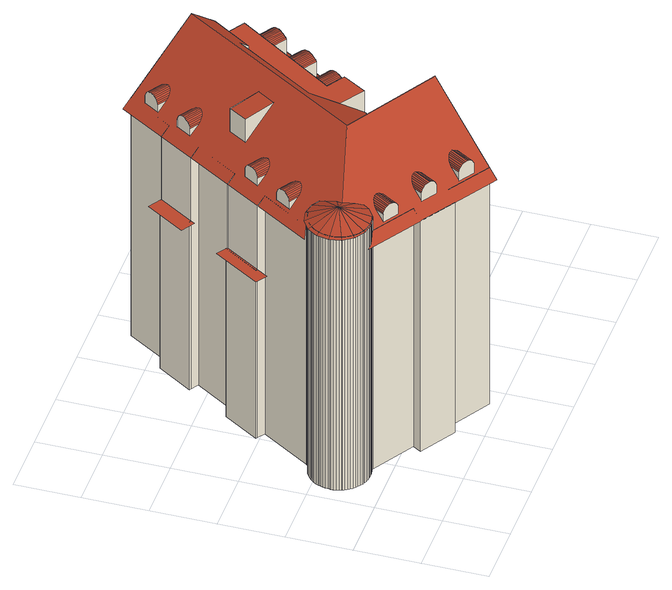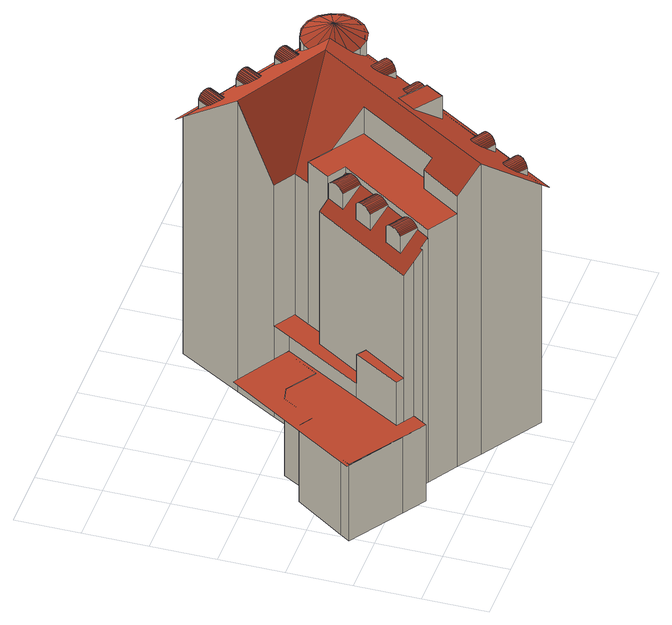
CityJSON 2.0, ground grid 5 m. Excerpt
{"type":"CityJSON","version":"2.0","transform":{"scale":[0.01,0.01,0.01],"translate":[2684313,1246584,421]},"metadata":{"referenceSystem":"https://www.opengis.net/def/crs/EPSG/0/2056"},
"CityObjects":{
"building1":{"type":"Building","attributes":{"class":"BB01","Herkunft":"EE_LB_2007","QualitaetStatus":1,"FileCreationDate":"2012-02-23","Region":5,"GebaeudeStatus":1},"children":["building1-1","building1-2","building1-3","building1-4","building1-5","building1-6","building1-7","building1-8","building1-9","building1-10","building1-11","building1-12"]},
"building1-1":{"type":"BuildingPart","attributes":{"Geomtype":2},"parents":["building1"],"geometry":[{"type":"MultiSurface","lod":"2","boundaries":[[[0,1,2]],[[1,3,4,5,6,7,8,9,10,11,12,13,14,15,16,17,18,2]],[[3,19,4]],[[20,12,11,21]],[[22,13,12,20]],[[23,14,13,22]],[[24,15,14,23]],[[24,25,16,15]],[[25,26,17,16]],[[26,27,18,17]],[[27,0,2,18]],[[28,5,4,19]],[[29,6,5,28]],[[30,7,6,29]],[[31,8,7,30]],[[32,9,8,31]],[[33,10,9,32]],[[21,11,10,33]]],"semantics":{"surfaces":[{"type":"WallSurface"},{"type":"RoofSurface"}],"values":[0,0,0,1,1,1,1,1,1,1,1,1,1,1,1,1,1,1]}}]},
"building1-2":{"type":"BuildingPart","attributes":{"Geomtype":1},"parents":["building1"],"geometry":[{"type":"MultiSurface","lod":"2","boundaries":[[[34,35,36,37]],[[35,38,39,36]],[[38,40,41,39]],[[40,42,43,41]],[[42,44,45,43]],[[44,46,47,45]],[[46,48,49,47]],[[48,50,51,49]],[[50,52,53,51]],[[52,54,55,53]],[[54,56,57,55]],[[56,58,59,57]],[[58,60,61,59]],[[60,62,63,61]],[[62,64,65,63]],[[64,66,67,65]],[[66,68,69,67]],[[68,70,71,69]],[[70,72,73,71]],[[72,74,75,73]],[[74,76,77,75]],[[76,78,79,77]],[[78,80,81,79]],[[80,82,83,81]],[[82,84,85,83]],[[84,86,87,85]],[[86,88,89,87]],[[88,90,91,89]],[[90,92,93,91]],[[92,94,95,93]],[[94,96,97,95]],[[96,98,99,97]],[[98,100,101,99]],[[100,102,103,101]],[[102,104,105,103]],[[104,106,107,105]],[[106,108,109,107]],[[108,110,111,109]],[[110,112,113,111]],[[112,114,115,113]],[[114,116,117,115]],[[116,118,119,117]],[[118,120,121,119]],[[120,122,123,121]],[[122,124,125,123]],[[124,126,127,125]],[[128,129,130,127]],[[130,129,131]],[[132,133,134]],[[135,136,137,138]],[[139,140,141,142,143,144,145]],[[146,147,148,149,150,131,129,128,151,152,153]],[[154,155,147,146]],[[156,157,158,147,155,159,160,161]],[[162,163,164,165,166,167,168,169]],[[170,171,172,173]],[[174,175,176,177,178,179,180,181]],[[182,183,184,185,186,187]],[[147,158,188,189,190,133,132,191,192,148]],[[193,194,195,196]],[[197,198,134]],[[199,198,197]],[[200,198,199]],[[201,198,200]],[[202,198,201]],[[203,198,202]],[[204,198,203]],[[205,198,204]],[[206,198,205]],[[127,198,206]],[[130,198,127]],[[131,150,198,130]],[[198,150,149]],[[132,134,198,191]],[[198,192,191]],[[149,148,192,198]],[[207,208,209,210,211,126,124,122,120,118,116,114,112,110,108,106,104,102,100,98,96,94,92,90,88,86,84,82,80,78,76,74,72,70,68,66,64,62,60,58,56,54,52,50,48,46,44,42,40,38,35,34,212,213,214,215,216,217,218,219,220,221,222,223,224,225,226,227,228,229,230,231,232,233,234,235,236,237,238,239,240,241,242,243,244]],[[223,222,245,135]],[[222,221,246,245]],[[220,247,246,221]],[[233,232,248,249]],[[232,231,143,248]],[[242,241,139,145]],[[241,240,250,139]],[[240,239,251,250]],[[239,238,252,251]],[[238,237,253,252]],[[237,236,254,253]],[[236,235,255,254]],[[235,234,256,255]],[[234,233,249,256]],[[128,126,211,257]],[[211,210,258,257]],[[210,209,259,258]],[[209,208,260,259]],[[208,207,261,260]],[[207,244,146,261]],[[244,243,154,146]],[[154,182,187,155]],[[156,177,176,157]],[[227,226,158,157]],[[187,262,159,155]],[[263,179,160]],[[160,179,178,161]],[[161,178,177,156]],[[231,230,162,264]],[[230,229,163,162]],[[229,228,164,163]],[[265,186,167,166]],[[167,186,185,168]],[[168,185,184,172,171,169]],[[266,143,264,169]],[[172,184,183,173]],[[267,144,170,173]],[[144,266,171,170]],[[174,165,164,175]],[[228,227,176,175]],[[263,159,180]],[[262,265,181,180]],[[181,166,165,174]],[[243,242,268,182]],[[145,267,183,268]],[[226,225,269,158]],[[225,224,270,269]],[[224,223,271,270]],[[135,247,272,271]],[[247,220,219,273,272]],[[219,218,274,273]],[[218,217,275,274]],[[275,193,276,277]],[[214,213,278,277]],[[213,212,279,278]],[[217,216,280,193]],[[216,215,281,280]],[[215,214,276,281]],[[134,133,279,282]],[[212,34,37,282]]],"semantics":{"surfaces":[{"type":"WallSurface"},{"type":"RoofSurface"},{"type":"GroundSurface"}],"values":[0,0,0,0,0,0,0,0,0,0,0,0,0,0,0,0,0,0,0,0,0,0,0,0,0,0,0,0,0,0,0,0,0,0,0,0,0,0,0,0,0,0,0,0,0,0,0,0,0,1,1,1,1,1,1,1,1,1,1,1,1,1,1,1,1,1,1,1,1,1,1,1,1,1,1,1,2,0,0,0,0,0,0,0,0,0,0,0,0,0,0,0,0,0,0,0,0,0,0,0,0,0,0,0,0,0,0,0,0,0,0,0,0,0,0,0,0,0,0,0,0,0,0,0,0,0,0,0,0,0,0,0,0,0,0,0,0]}}]},
"building1-3":{"type":"BuildingPart","attributes":{"Geomtype":2},"parents":["building1"],"geometry":[{"type":"MultiSurface","lod":"2","boundaries":[[[283,284,285,286,287,288,289,290,291,292,293,294,295,296,297,298,299,300]],[[286,285,301,302]],[[283,303,304,284]],[[301,304,303,305,306,307,308,309,310,311,312,313,314,315,316,317,318,302]],[[291,314,313,292]],[[290,315,314,291]],[[289,316,315,290]],[[288,317,316,289]],[[287,318,317,288]],[[286,302,318,287]],[[300,305,303,283]],[[299,306,305,300]],[[298,307,306,299]],[[297,308,307,298]],[[296,309,308,297]],[[295,310,309,296]],[[294,311,310,295]],[[293,312,311,294]],[[292,313,312,293]]],"semantics":{"surfaces":[{"type":"WallSurface"},{"type":"RoofSurface"}],"values":[0,0,0,0,1,1,1,1,1,1,1,1,1,1,1,1,1,1,1]}}]},
"building1-4":{"type":"BuildingPart","attributes":{"Geomtype":2},"parents":["building1"],"geometry":[{"type":"MultiSurface","lod":"2","boundaries":[[[319,320,321,322,323,324,325,326,327,328,329,330,331,332,333,334,335,336]],[[322,321,337,338]],[[319,339,340,320]],[[337,340,339,341,342,343,344,345,346,347,348,349,350,351,352,353,354,338]],[[327,350,349,328]],[[326,351,350,327]],[[325,352,351,326]],[[324,353,352,325]],[[323,354,353,324]],[[322,338,354,323]],[[336,341,339,319]],[[335,342,341,336]],[[334,343,342,335]],[[333,344,343,334]],[[332,345,344,333]],[[331,346,345,332]],[[330,347,346,331]],[[329,348,347,330]],[[328,349,348,329]]],"semantics":{"surfaces":[{"type":"WallSurface"},{"type":"RoofSurface"}],"values":[0,0,0,0,1,1,1,1,1,1,1,1,1,1,1,1,1,1,1]}}]},
"building1-5":{"type":"BuildingPart","attributes":{"Geomtype":2},"parents":["building1"],"geometry":[{"type":"MultiSurface","lod":"2","boundaries":[[[355,356,357,358,359,360,361,362,363,364,365,366,367,368,369,370]],[[355,371,372,356]],[[373,372,371,374,375,376,377,378,379,380,381,382,383,384,385,386,387,388]],[[389,373,388]],[[361,383,382,362]],[[360,384,383,361]],[[359,385,384,360]],[[358,386,385,359]],[[390,387,386,358]],[[357,389,388,387,390]],[[370,374,371,355]],[[369,375,374,370]],[[368,376,375,369]],[[367,377,376,368]],[[366,378,377,367]],[[365,379,378,366]],[[364,380,379,365]],[[363,381,380,364]],[[362,382,381,363]]],"semantics":{"surfaces":[{"type":"WallSurface"},{"type":"RoofSurface"}],"values":[0,0,0,0,1,1,1,1,1,1,1,1,1,1,1,1,1,1,1]}}]},
"building1-6":{"type":"BuildingPart","attributes":{"Geomtype":2},"parents":["building1"],"geometry":[{"type":"MultiSurface","lod":"2","boundaries":[[[391,392,393]],[[392,394,395,396,397,398,399,400,401,402,403,404,405,406,407,408,409,393]],[[394,410,395]],[[411,403,402,412]],[[413,404,403,411]],[[414,405,404,413]],[[415,406,405,414]],[[415,416,407,406]],[[416,417,408,407]],[[417,418,409,408]],[[418,391,393,409]],[[419,396,395,410]],[[420,397,396,419]],[[421,398,397,420]],[[422,399,398,421]],[[423,400,399,422]],[[424,401,400,423]],[[412,402,401,424]]],"semantics":{"surfaces":[{"type":"WallSurface"},{"type":"RoofSurface"}],"values":[0,0,0,1,1,1,1,1,1,1,1,1,1,1,1,1,1,1]}}]},
"building1-7":{"type":"BuildingPart","attributes":{"Geomtype":2},"parents":["building1"],"geometry":[{"type":"MultiSurface","lod":"2","boundaries":[[[425,426,427]],[[426,428,429,430,431,432,433,434,435,436,437,438,439,440,441,442,443,427]],[[428,444,429]],[[445,437,436,446]],[[447,438,437,445]],[[448,439,438,447]],[[449,440,439,448]],[[449,450,441,440]],[[450,451,442,441]],[[451,452,443,442]],[[452,425,427,443]],[[453,430,429,444]],[[454,431,430,453]],[[455,432,431,454]],[[456,433,432,455]],[[457,434,433,456]],[[458,435,434,457]],[[446,436,435,458]]],"semantics":{"surfaces":[{"type":"WallSurface"},{"type":"RoofSurface"}],"values":[0,0,0,1,1,1,1,1,1,1,1,1,1,1,1,1,1,1]}}]},
"building1-8":{"type":"BuildingPart","attributes":{"Geomtype":2},"parents":["building1"],"geometry":[{"type":"MultiSurface","lod":"2","boundaries":[[[459,460,461,462]],[[460,463,461]],[[464,459,462]],[[463,464,462,461]]],"semantics":{"surfaces":[{"type":"WallSurface"},{"type":"RoofSurface"}],"values":[0,0,0,1]}}]},
"building1-9":{"type":"BuildingPart","attributes":{"Geomtype":2},"parents":["building1"],"geometry":[{"type":"MultiSurface","lod":"2","boundaries":[[[465,466,467]],[[466,468,469,470,471,472,473,474,475,476,477,478,479,480,481,482,483,467]],[[468,484,469]],[[485,477,476,486]],[[487,478,477,485]],[[488,479,478,487]],[[489,480,479,488]],[[489,490,481,480]],[[490,491,482,481]],[[491,492,483,482]],[[492,465,467,483]],[[493,470,469,484]],[[494,471,470,493]],[[495,472,471,494]],[[496,473,472,495]],[[497,474,473,496]],[[498,475,474,497]],[[486,476,475,498]]],"semantics":{"surfaces":[{"type":"WallSurface"},{"type":"RoofSurface"}],"values":[0,0,0,1,1,1,1,1,1,1,1,1,1,1,1,1,1,1]}}]},
"building1-10":{"type":"BuildingPart","attributes":{"Geomtype":2},"parents":["building1"],"geometry":[{"type":"MultiSurface","lod":"2","boundaries":[[[499,500,501]],[[500,502,503,504,505,506,507,508,509,510,511,512,513,514,515,516,517,501]],[[502,518,503]],[[519,511,510,520]],[[521,512,511,519]],[[522,513,512,521]],[[523,514,513,522]],[[523,524,515,514]],[[524,525,516,515]],[[525,526,517,516]],[[526,499,501,517]],[[527,504,503,518]],[[528,505,504,527]],[[529,506,505,528]],[[530,507,506,529]],[[531,508,507,530]],[[532,509,508,531]],[[520,510,509,532]]],"semantics":{"surfaces":[{"type":"WallSurface"},{"type":"RoofSurface"}],"values":[0,0,0,1,1,1,1,1,1,1,1,1,1,1,1,1,1,1]}}]},
"building1-11":{"type":"BuildingPart","attributes":{"Geomtype":2},"parents":["building1"],"geometry":[{"type":"MultiSurface","lod":"2","boundaries":[[[533,534,535]],[[534,536,537,538,539,540,541,542,543,544,545,546,547,548,549,550,551,535]],[[536,552,537]],[[553,545,544,554]],[[555,546,545,553]],[[556,547,546,555]],[[557,548,547,556]],[[557,558,549,548]],[[558,559,550,549]],[[559,560,551,550]],[[560,533,535,551]],[[561,538,537,552]],[[562,539,538,561]],[[563,540,539,562]],[[564,541,540,563]],[[565,542,541,564]],[[566,543,542,565]],[[554,544,543,566]]],"semantics":{"surfaces":[{"type":"WallSurface"},{"type":"RoofSurface"}],"values":[0,0,0,1,1,1,1,1,1,1,1,1,1,1,1,1,1,1]}}]},
"building1-12":{"type":"BuildingPart","attributes":{"Geomtype":2},"parents":["building1"],"geometry":[{"type":"MultiSurface","lod":"2","boundaries":[[[567,568,569]],[[568,570,571,572,573,574,575,576,577,578,579,580,581,582,583,584,585,569]],[[570,586,571]],[[587,579,578,588]],[[589,580,579,587]],[[590,581,580,589]],[[591,582,581,590]],[[591,592,583,582]],[[592,593,584,583]],[[593,594,585,584]],[[594,567,569,585]],[[595,572,571,586]],[[596,573,572,595]],[[597,574,573,596]],[[598,575,574,597]],[[599,576,575,598]],[[600,577,576,599]],[[588,578,577,600]]],"semantics":{"surfaces":[{"type":"WallSurface"},{"type":"RoofSurface"}],"values":[0,0,0,1,1,1,1,1,1,1,1,1,1,1,1,1,1,1]}}]}
},
"vertices":[
[560,665,2317],[520,599,2252],[520,599,2317],[640,527,2249],[640,527,2317],[638,529,2330],[633,532,2342],[627,536,2353],[618,541,2363],[608,546,2370],[598,553,2375],[586,560,2378],[575,567,2378],[563,573,2375],[552,580,2370],[542,586,2363],[534,591,2353],[527,595,2342],[523,598,2330],[681,595,2317],[652,695,2378],[663,689,2378],[638,699,2375],[624,700,2370],[610,699,2363],[596,694,2353],[582,687,2342],[570,677,2330],[687,610,2330],[689,625,2342],[689,641,2353],[687,655,2363],[681,668,2370],[673,679,2375],
[327,1101,99],[320,1090,99],[320,1090,2372],[327,1101,2368],[300,1087,99],[300,1087,2371],[281,1083,99],[281,1083,2371],[262,1077,99],[262,1077,2372],[243,1069,99],[243,1069,2374],[225,1060,99],[225,1060,2373],[208,1049,99],[208,1049,2373],[193,1037,99],[193,1037,2373],[178,1023,99],[178,1023,2375],[175,1020,99],[175,1020,2375],[165,1009,99],[165,1009,2374],[152,993,99],[152,993,2374],[142,976,99],[142,976,2374],[133,958,99],[133,958,2375],[129,950,99],[129,950,2376],[125,939,99],[125,939,2375],[119,920,99],[119,920,2374],[115,901,99],[115,901,2374],[113,881,99],[113,881,2375],[112,868,99],[112,868,2375],[112,861,99],[112,861,2375],[113,841,99],[113,841,2374],[116,821,99],[116,821,2373],[121,802,99],[121,802,2373],[127,785,99],[127,785,2374],[127,782,99],[127,782,2374],[135,764,99],[135,764,2373],[145,747,99],[145,747,2372],[156,730,99],[156,730,2372],[168,714,99],[168,714,2373],[171,712,99],[171,712,2373],[182,700,99],[182,700,2371],[197,687,99],[197,687,2370],[213,675,99],[213,675,2370],[231,665,99],[231,665,2370],[241,659,99],[241,659,2371],[248,656,99],[248,656,2370],[267,649,99],[267,649,2368],[287,643,99],[287,643,2368],[307,639,99],[307,639,2368],[328,637,99],[328,637,2368],[349,637,99],[349,637,2367],[370,639,99],[370,639,2366],[390,643,99],[390,643,2366],[410,648,99],[410,648,2366],[420,643,99],[420,643,2363],[420,643,2242],[499,696,2314],[499,696,2363],[531,744,2363],[477,1055,2363],[420,1093,2305],[420,1093,2363],[1071,2401,1607],[971,2465,1607],[782,2165,1607],[882,2101,1607],[1950,1025,784],[2378,767,784],[3049,1811,784],[2439,2203,784],[2370,2094,784],[2507,2006,784],[1930,1036,784],[1652,570,2706],[927,994,2713],[440,873,2420],[445,868,2418],[499,797,2388],[328,625,2190],[284,633,2178],[1320,13,2157],[1849,901,2178],[1681,1003,2175],[1795,1986,2533],[2002,2299,2524],[1821,2414,2705],[1754,1122,2177],[1332,1400,2604],[1728,2028,2600],[2304,2136,2234],[2290,2115,2235],[2232,2152,2294],[1727,1389,2315],[1864,1303,2179],[1869,1311,2179],[1945,1265,2103],[2448,2044,2090],[2507,2006,1170],[2448,2044,1170],[2221,1693,1170],[2292,1645,1170],[1727,1389,2366],[2232,2152,2366],[2002,2299,2366],[1795,1986,2366],[1728,2028,2366],[1332,1400,2366],[1754,1122,2366],[1864,1303,2366],[1849,901,913],[2292,1645,913],[2221,1693,913],[1945,1265,913],[1869,1311,913],[1681,1003,913],[1292,2752,2171],[249,1096,2181],[327,1111,2230],[473,1014,2379],[455,921,2409],[690,1796,1607],[604,1851,1607],[379,1493,1607],[465,1439,1607],[327,1111,2363],[327,868,2469],[233,1093,2363],[155,1040,2363],[103,961,2363],[84,868,2363],[103,775,2363],[155,696,2363],[234,643,2363],[328,625,2363],[1360,80,99],[1024,282,99],[985,216,99],[706,382,99],[746,448,99],[333,1110,99],[573,1487,99],[517,1522,99],[504,1531,99],[678,1804,99],[690,1796,99],[747,1760,99],[959,2094,99],[901,2131,99],[889,2138,99],[1060,2408,99],[1071,2401,99],[1130,2363,99],[1353,2713,99],[1821,2414,99],[2002,2299,99],[2232,2152,99],[2290,2115,99],[2304,2136,99],[2370,2094,99],[2438,2202,99],[2616,2087,99],[3028,1820,99],[2978,1742,99],[2708,1353,99],[2606,1417,99],[2457,1168,99],[2346,1144,99],[2118,1295,99],[1950,1025,99],[1930,1036,99],[1849,901,99],[1652,570,99],[1060,2408,1607],[889,2138,1607],[901,2131,1607],[2438,2202,784],[2616,2087,784],[2118,1295,784],[2346,1144,784],[2457,1168,784],[2606,1417,784],[2708,1353,784],[2978,1742,784],[3028,1820,784],[746,448,2235],[706,382,2170],[985,216,2165],[1024,282,2230],[1360,80,2223],[1754,1122,913],[1567,1245,2366],[2370,2094,2168],[1864,1303,913],[2448,2044,784],[2292,1645,784],[1930,1036,913],[1353,2713,2232],[1130,2363,2233],[1071,2401,2173],[901,2131,2175],[959,2094,2233],[747,1760,2234],[690,1796,2177],[517,1522,1607],[517,1522,2178],[573,1487,2234],[333,1110,2234],[678,1804,1607],[504,1531,1607],[333,1110,2363],
[1986,1781,2313],[1986,1781,2304],[1899,1649,2308],[1899,1649,2309],[1904,1656,2318],[1908,1663,2326],[1914,1671,2333],[1920,1680,2339],[1926,1690,2343],[1932,1699,2346],[1939,1709,2348],[1946,1719,2348],[1952,1729,2347],[1959,1739,2344],[1965,1748,2341],[1971,1757,2335],[1976,1766,2329],[1981,1774,2321],[2035,1561,2171],[2035,1561,2309],[2121,1694,2313],[2121,1694,2169],[2116,1687,2321],[2111,1679,2329],[2106,1670,2335],[2100,1661,2341],[2094,1652,2344],[2087,1642,2347],[2081,1632,2348],[2074,1622,2348],[2068,1612,2346],[2062,1602,2343],[2056,1593,2339],[2050,1584,2333],[2044,1575,2326],[2040,1568,2318],
[2168,2056,2313],[2168,2056,2296],[2081,1924,2300],[2081,1924,2309],[2085,1931,2318],[2090,1939,2326],[2096,1947,2333],[2102,1956,2339],[2108,1965,2343],[2114,1975,2346],[2121,1985,2348],[2127,1995,2348],[2134,2005,2347],[2140,2014,2344],[2147,2024,2341],[2153,2033,2335],[2158,2041,2329],[2163,2049,2321],[2214,1839,2166],[2214,1839,2309],[2300,1971,2313],[2300,1971,2164],[2295,1964,2321],[2290,1956,2329],[2285,1948,2335],[2279,1939,2341],[2273,1929,2344],[2266,1919,2347],[2260,1909,2348],[2253,1899,2348],[2247,1889,2346],[2240,1879,2343],[2235,1870,2339],[2229,1861,2333],[2223,1853,2326],[2219,1845,2318],
[1821,1531,2313],[1821,1531,2311],[1737,1404,2315],[1744,1414,2326],[1749,1422,2333],[1755,1431,2339],[1761,1440,2343],[1767,1450,2346],[1774,1460,2348],[1781,1470,2348],[1787,1480,2347],[1794,1490,2344],[1800,1499,2341],[1806,1508,2335],[1812,1517,2329],[1817,1524,2321],[1959,1443,2313],[1959,1443,2173],[1873,1310,2175],[1954,1436,2321],[1949,1428,2329],[1944,1419,2335],[1938,1410,2341],[1932,1401,2344],[1925,1391,2347],[1919,1381,2348],[1912,1371,2348],[1906,1361,2346],[1899,1351,2343],[1893,1342,2339],[1888,1333,2333],[1882,1324,2326],[1877,1317,2318],[1873,1310,2309],[1740,1396,2309],[1739,1406,2318],
[1180,2258,2317],[1115,2300,2251],[1115,2300,2317],[1041,2182,2252],[1041,2182,2317],[1042,2184,2330],[1045,2189,2343],[1049,2195,2355],[1054,2203,2364],[1060,2213,2372],[1067,2224,2377],[1074,2235,2380],[1082,2247,2380],[1089,2258,2377],[1096,2269,2372],[1102,2278,2364],[1107,2287,2355],[1111,2293,2343],[1114,2297,2330],[1105,2141,2317],[1209,2165,2380],[1202,2154,2380],[1214,2179,2377],[1215,2193,2372],[1214,2207,2364],[1210,2222,2355],[1202,2235,2343],[1192,2248,2330],[1120,2134,2330],[1136,2131,2343],[1151,2130,2355],[1166,2132,2364],[1180,2137,2372],[1192,2144,2377],
[785,1639,2317],[721,1680,2252],[721,1680,2317],[646,1563,2252],[646,1563,2317],[648,1565,2330],[650,1569,2343],[654,1575,2355],[660,1584,2364],[666,1593,2372],[673,1604,2377],[680,1615,2380],[687,1627,2380],[694,1639,2377],[701,1649,2372],[708,1659,2364],[713,1667,2355],[717,1674,2343],[719,1678,2330],[710,1522,2317],[814,1546,2380],[807,1534,2380],[819,1559,2377],[821,1573,2372],[819,1588,2364],[815,1602,2355],[807,1616,2343],[797,1628,2330],[725,1515,2330],[740,1512,2343],[756,1511,2355],[771,1513,2364],[785,1518,2372],[797,1525,2377],
[1023,1882,2377],[937,1743,2378],[937,1743,2582],[1023,1882,2582],[1159,1603,2601],[1247,1741,2601],
[873,486,2317],[830,414,2245],[830,414,2317],[950,342,2243],[950,342,2317],[948,343,2330],[943,346,2342],[936,350,2353],[928,355,2363],[918,361,2370],[907,368,2375],[896,374,2378],[884,381,2378],[873,388,2375],[862,395,2370],[852,401,2363],[844,406,2353],[837,409,2342],[832,412,2330],[995,416,2317],[965,516,2378],[977,509,2378],[952,520,2375],[938,521,2370],[923,519,2363],[909,515,2353],[896,507,2342],[883,498,2330],[1000,431,2330],[1003,446,2342],[1003,461,2353],[1000,476,2363],[994,489,2370],[987,500,2375],
[599,1347,2317],[535,1388,2252],[535,1388,2317],[460,1270,2252],[460,1270,2317],[461,1273,2330],[464,1277,2343],[468,1283,2355],[473,1292,2364],[480,1301,2372],[487,1312,2377],[494,1323,2380],[501,1335,2380],[508,1346,2377],[515,1357,2372],[521,1367,2364],[527,1375,2355],[531,1381,2343],[533,1386,2330],[524,1230,2317],[628,1254,2380],[621,1243,2380],[633,1267,2377],[634,1281,2372],[633,1296,2364],[628,1310,2355],[621,1324,2343],[611,1336,2330],[539,1223,2330],[554,1220,2343],[570,1219,2355],[585,1221,2364],[598,1225,2372],[611,1233,2377],
[1181,310,2317],[1134,232,2239],[1134,232,2317],[1255,160,2237],[1255,160,2317],[1252,161,2330],[1247,164,2342],[1241,168,2353],[1232,173,2363],[1223,179,2370],[1212,185,2375],[1200,192,2378],[1189,199,2378],[1177,206,2375],[1167,212,2370],[1157,218,2363],[1148,223,2353],[1142,227,2342],[1137,230,2330],[1303,240,2317],[1273,340,2378],[1285,333,2378],[1260,344,2375],[1246,345,2370],[1232,343,2363],[1217,339,2353],[1204,331,2342],[1192,322,2330],[1308,255,2330],[1311,270,2342],[1311,285,2353],[1308,300,2363],[1303,313,2370],[1295,324,2375],
[1368,2553,2317],[1304,2595,2251],[1304,2595,2317],[1229,2477,2251],[1229,2477,2317],[1230,2479,2330],[1233,2484,2343],[1237,2490,2355],[1242,2498,2364],[1248,2508,2372],[1255,2519,2377],[1262,2530,2380],[1270,2542,2380],[1277,2553,2377],[1284,2564,2372],[1290,2573,2364],[1295,2582,2355],[1299,2588,2343],[1302,2592,2330],[1293,2436,2317],[1397,2460,2380],[1390,2449,2380],[1402,2473,2377],[1404,2488,2372],[1402,2502,2364],[1398,2516,2355],[1390,2530,2343],[1380,2543,2330],[1308,2429,2330],[1324,2426,2343],[1339,2425,2355],[1354,2427,2364],[1368,2432,2372],[1380,2439,2377]
]}
